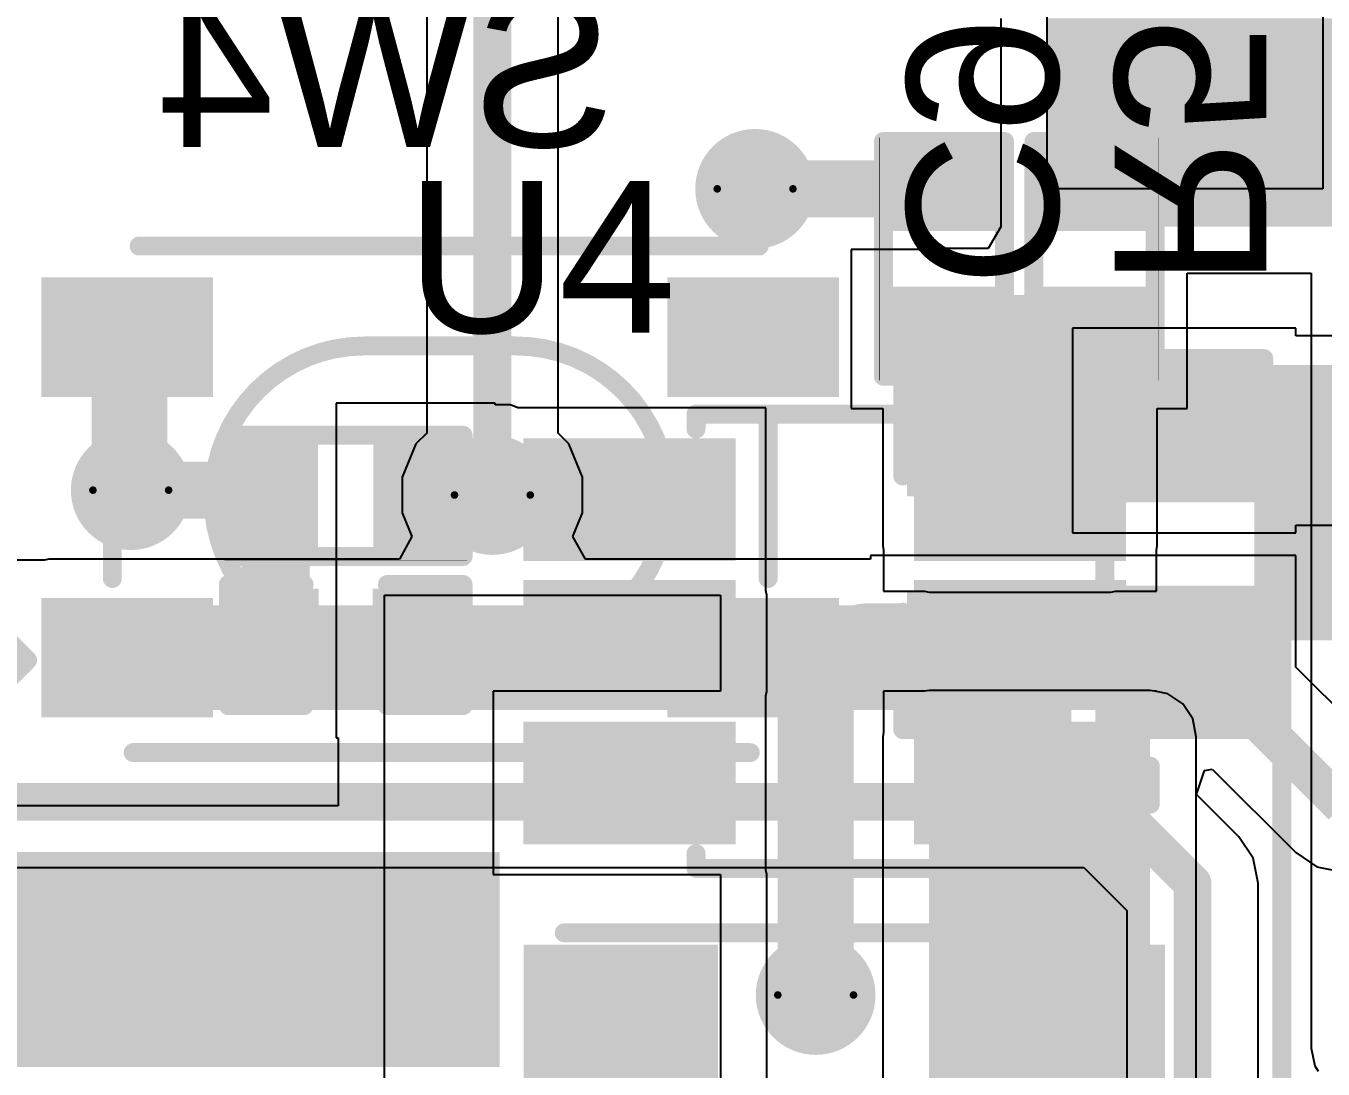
# Model space of a CAD drawing. Header units: inches. Extents: x -46 to 312, y 0 to 111.
# Drawn here: x -23.94 to -15.24, y 9.54 to 16.53 of the extents above; entities that cross this region are included whole.
import ezdxf

# ---------------------------------------------------------------- set-up
doc = ezdxf.new("R2010")
doc.units = ezdxf.units.IN
for name, color, linetype in [('Bottom Layer', 5, 'Continuous'), ('Bottom Overlay', 54, 'Continuous'), ('Bottom Paste', 16, 'Continuous'), ('Bottom Solder', 6, 'Continuous'), ('Drill Drawing', 1, 'Continuous'), ('Top Layer', 1, 'Continuous'), ('Top Overlay', 2, 'Continuous'), ('Top Paste', 8, 'Continuous'), ('Top Solder', 216, 'Continuous'), ('Via Holes', 16, 'Continuous')]:
    doc.layers.add(name, color=color, linetype=linetype)
doc.styles.add('Arial', font='', dxfattribs={"height": 0.2})
doc.styles.get('Arial').set_extended_font_data('Arial')

# ---------------------------------------------------------------- blocks, each defined once
blk = doc.blocks.new('TSA016A2518A_B_2')
at = {"layer": 'Bottom Layer'}
for points in [[(-2.6250773, 1.4250289), (-1.5750667, 1.4250289), (-1.5750667, 0.7250303), (-2.6250773, 0.7250303)], [(1.5750667, 1.4250035), (2.6250773, 1.4250035), (2.6250773, 0.7250049), (1.5750667, 0.7250049)], [(-2.6250773, -0.7250303), (-1.5750667, -0.7250303), (-1.5750667, -1.4250289), (-2.6250773, -1.4250289)], [(1.5750667, -0.7250049), (2.6250773, -0.7250049), (2.6250773, -1.4250035), (1.5750667, -1.4250035)]]:
    blk.add_hatch(color=5, dxfattribs=at).paths.add_polyline_path(points)
at = {"layer": 'Bottom Paste'}
for points in [[(-2.6250773, 1.4250289), (-1.5750667, 1.4250289), (-1.5750667, 0.7250303), (-2.6250773, 0.7250303)], [(1.5750667, 1.4250035), (2.6250773, 1.4250035), (2.6250773, 0.7250049), (1.5750667, 0.7250049)], [(-2.6250773, -0.7250303), (-1.5750667, -0.7250303), (-1.5750667, -1.4250289), (-2.6250773, -1.4250289)], [(1.5750667, -0.7250049), (2.6250773, -0.7250049), (2.6250773, -1.4250035), (1.5750667, -1.4250035)]]:
    blk.add_hatch(color=16, dxfattribs=at).paths.add_polyline_path(points)
at = {"layer": 'Bottom Solder'}
for points in [[(-2.6758773, 1.4758289), (-1.5242667, 1.4758289), (-1.5242667, 0.6742303), (-2.6758773, 0.6742303)], [(1.5242667, 1.4758035), (2.6758773, 1.4758035), (2.6758773, 0.6742049), (1.5242667, 0.6742049)], [(-2.6758773, -0.6742303), (-1.5242667, -0.6742303), (-1.5242667, -1.4758289), (-2.6758773, -1.4758289)], [(1.5242667, -0.6742049), (2.6758773, -0.6742049), (2.6758773, -1.4758035), (1.5242667, -1.4758035)]]:
    blk.add_hatch(color=6, dxfattribs=at).paths.add_polyline_path(points)
at = {"layer": 'Bottom Overlay'}
for points in [[(-2.0199858, 1.6862044, 0.127, 0.127, 0), (-1.395222, 1.6862044, 0.127, 0.127, 0)], [(-1.395222, 1.6862044, 0.127, 0.127, 0), (1.3669772, 1.6862044, 0.127, 0.127, 0)], [(1.3669772, 1.6862044, 0.127, 0.127, 0), (2.1400008, 1.6862044, 0.127, 0.127, 0)], [(-0.508, -1.016127, 0.127, 0.127, -0.9999999999999999), (-0.508, 1.015873, 0.127, 0.127, 0)], [(-0.508, 1.015873, 0.127, 0.127, 0), (0.508, 1.015873, 0.127, 0.127, 0)], [(0.508, 1.015873, 0.127, 0.127, -0.9999999999999999), (0.508, -1.016127, 0.127, 0.127, 0)], [(-2.199894, -0.543941, 0.127, 0.127, 0), (-2.199894, 0.543687, 0.127, 0.127, 0)], [(2.199894, -0.543941, 0.127, 0.127, 0), (2.199894, 0.543687, 0.127, 0.127, 0)], [(-2.8956, -0.9652, 0.127, 0.127, 0), (-2.7686, -1.0922, 0.127, 0.127, 0)], [(-2.8956, -1.2192, 0.127, 0.127, 0), (-2.8956, -0.9652, 0.127, 0.127, 0)], [(-0.508, -1.016127, 0.127, 0.127, 0), (0.508, -1.016127, 0.127, 0.127, 0)], [(-2.8956, -1.2192, 0.127, 0.127, 0), (-2.7686, -1.0922, 0.127, 0.127, 0)], [(-2.0599908, -1.71196, 0.127, 0.127, 0), (-1.3664184, -1.71196, 0.127, 0.127, 0)], [(-1.3664184, -1.71196, 0.127, 0.127, 0), (1.3664184, -1.71196, 0.127, 0.127, 0)], [(1.3664184, -1.71196, 0.127, 0.127, 0), (2.080006, -1.71196, 0.127, 0.127, 0)]]:
    blk.add_lwpolyline(points, format="xyseb", dxfattribs=at)
for points in [[(-2.0517358, 1.6862044, 0.0635, 0.0635, 1), (-1.9882358, 1.6862044, 0.0635, 0.0635, 1)], [(-1.426972, 1.6862044, 0.0635, 0.0635, 1), (-1.363472, 1.6862044, 0.0635, 0.0635, 1)], [(-1.426972, 1.6862044, 0.0635, 0.0635, 1), (-1.363472, 1.6862044, 0.0635, 0.0635, 1)], [(1.3352272, 1.6862044, 0.0635, 0.0635, 1), (1.3987272, 1.6862044, 0.0635, 0.0635, 1)], [(1.3352272, 1.6862044, 0.0635, 0.0635, 1), (1.3987272, 1.6862044, 0.0635, 0.0635, 1)], [(2.1082508, 1.6862044, 0.0635, 0.0635, 1), (2.1717508, 1.6862044, 0.0635, 0.0635, 1)], [(-0.5397500000000001, 1.015873, 0.0635, 0.0635, 1), (-0.47625, 1.015873, 0.0635, 0.0635, 1)], [(-0.5397500000000001, 1.015873, 0.0635, 0.0635, 1), (-0.47625, 1.015873, 0.0635, 0.0635, 1)], [(0.47625, 1.015873, 0.0635, 0.0635, 1), (0.5397500000000001, 1.015873, 0.0635, 0.0635, 1)], [(0.47625, 1.015873, 0.0635, 0.0635, 1), (0.5397500000000001, 1.015873, 0.0635, 0.0635, 1)], [(-2.231644, 0.543687, 0.0635, 0.0635, 1), (-2.168144, 0.543687, 0.0635, 0.0635, 1)], [(2.168144, 0.543687, 0.0635, 0.0635, 1), (2.231644, 0.543687, 0.0635, 0.0635, 1)], [(-2.231644, -0.543941, 0.0635, 0.0635, 1), (-2.168144, -0.543941, 0.0635, 0.0635, 1)], [(2.168144, -0.543941, 0.0635, 0.0635, 1), (2.231644, -0.543941, 0.0635, 0.0635, 1)], [(-2.92735, -0.9652, 0.0635, 0.0635, 1), (-2.86385, -0.9652, 0.0635, 0.0635, 1)], [(-2.92735, -0.9652, 0.0635, 0.0635, 1), (-2.86385, -0.9652, 0.0635, 0.0635, 1)], [(-0.5397500000000001, -1.016127, 0.0635, 0.0635, 1), (-0.47625, -1.016127, 0.0635, 0.0635, 1)], [(-0.5397500000000001, -1.016127, 0.0635, 0.0635, 1), (-0.47625, -1.016127, 0.0635, 0.0635, 1)], [(0.47625, -1.016127, 0.0635, 0.0635, 1), (0.5397500000000001, -1.016127, 0.0635, 0.0635, 1)], [(0.47625, -1.016127, 0.0635, 0.0635, 1), (0.5397500000000001, -1.016127, 0.0635, 0.0635, 1)], [(-2.80035, -1.0922, 0.0635, 0.0635, 1), (-2.73685, -1.0922, 0.0635, 0.0635, 1)], [(-2.80035, -1.0922, 0.0635, 0.0635, 1), (-2.73685, -1.0922, 0.0635, 0.0635, 1)], [(-2.92735, -1.2192, 0.0635, 0.0635, 1), (-2.86385, -1.2192, 0.0635, 0.0635, 1)], [(-2.92735, -1.2192, 0.0635, 0.0635, 1), (-2.86385, -1.2192, 0.0635, 0.0635, 1)], [(-2.0917408, -1.71196, 0.0635, 0.0635, 1), (-2.0282408, -1.71196, 0.0635, 0.0635, 1)], [(-1.3981684, -1.71196, 0.0635, 0.0635, 1), (-1.3346684, -1.71196, 0.0635, 0.0635, 1)], [(-1.3981684, -1.71196, 0.0635, 0.0635, 1), (-1.3346684, -1.71196, 0.0635, 0.0635, 1)], [(1.3346684, -1.71196, 0.0635, 0.0635, 1), (1.3981684, -1.71196, 0.0635, 0.0635, 1)], [(1.3346684, -1.71196, 0.0635, 0.0635, 1), (1.3981684, -1.71196, 0.0635, 0.0635, 1)], [(2.048256, -1.71196, 0.0635, 0.0635, 1), (2.111756, -1.71196, 0.0635, 0.0635, 1)]]:
    blk.add_lwpolyline(points, format="xyseb", close=True, dxfattribs=at)
blk = doc.blocks.new('SOT_23_6_11')
at = {"layer": 'Top Layer'}
for points in [[(-1.91999743, 1.26000002), (-0.69999733, 1.26000002), (-0.69999733, 0.64000126), (-1.91999743, 0.64000126)], [(0.70000241, 1.26000002), (1.92000251, 1.26000002), (1.92000251, 0.64000126), (0.70000241, 0.64000126)], [(-1.91999743, 0.30999938), (-0.69999733, 0.30999938), (-0.69999733, -0.30999938), (-1.91999743, -0.30999938)], [(0.70000241, 0.30999938), (1.92000251, 0.30999938), (1.92000251, -0.30999938), (0.70000241, -0.30999938)], [(-1.91999743, -0.64000126), (-0.69999733, -0.64000126), (-0.69999733, -1.26000002), (-1.91999743, -1.26000002)], [(0.70000241, -0.64000126), (1.92000251, -0.64000126), (1.92000251, -1.26000002), (0.70000241, -1.26000002)]]:
    blk.add_hatch(color=1, dxfattribs=at).paths.add_polyline_path(points)
at = {"layer": 'Top Paste'}
for points in [[(-1.91999743, 1.26000002), (-0.69999733, 1.26000002), (-0.69999733, 0.64000126), (-1.91999743, 0.64000126)], [(0.70000241, 1.26000002), (1.92000251, 1.26000002), (1.92000251, 0.64000126), (0.70000241, 0.64000126)], [(-1.91999743, 0.30999938), (-0.69999733, 0.30999938), (-0.69999733, -0.30999938), (-1.91999743, -0.30999938)], [(0.70000241, 0.30999938), (1.92000251, 0.30999938), (1.92000251, -0.30999938), (0.70000241, -0.30999938)], [(-1.91999743, -0.64000126), (-0.69999733, -0.64000126), (-0.69999733, -1.26000002), (-1.91999743, -1.26000002)], [(0.70000241, -0.64000126), (1.92000251, -0.64000126), (1.92000251, -1.26000002), (0.70000241, -1.26000002)]]:
    blk.add_hatch(color=8, dxfattribs=at).paths.add_polyline_path(points)
at = {"layer": 'Top Solder'}
for points in [[(-2.02159743, 1.36160002), (-0.59839733, 1.36160002), (-0.59839733, 0.53840126), (-2.02159743, 0.53840126)], [(0.5984024099999999, 1.36160002), (2.02160251, 1.36160002), (2.02160251, 0.53840126), (0.5984024099999999, 0.53840126)], [(-2.02159743, 0.41159938), (-0.59839733, 0.41159938), (-0.59839733, -0.41159938), (-2.02159743, -0.41159938)], [(0.5984024099999999, 0.41159938), (2.02160251, 0.41159938), (2.02160251, -0.41159938), (0.5984024099999999, -0.41159938)], [(-2.02159743, -0.53840126), (-0.59839733, -0.53840126), (-0.59839733, -1.36160002), (-2.02159743, -1.36160002)], [(0.5984024099999999, -0.53840126), (2.02160251, -0.53840126), (2.02160251, -1.36160002), (0.5984024099999999, -1.36160002)]]:
    blk.add_hatch(color=216, dxfattribs=at).paths.add_polyline_path(points)
at = {"layer": 'Top Overlay'}
for points in [[(0.8636, 1.524, 0.127, 0.127, 0), (-0.889, 1.524, 0.127, 0.127, 0)], [(-0.889, 1.524, 0.127, 0.127, 0), (-0.889, 1.4240002, 0.127, 0.127, 0)], [(0.8636, 1.524, 0.127, 0.127, 0), (0.8636, 1.4240002, 0.127, 0.127, 0)], [(-2.0574, 0.9652, 0.127, 0.127, 0), (-2.1844, 1.0922, 0.127, 0.127, 0)], [(-2.1844, 1.0922, 0.127, 0.127, 0), (-2.1844, 0.8382, 0.127, 0.127, 0)], [(-2.0574, 0.9652, 0.127, 0.127, 0), (-2.1844, 0.8382, 0.127, 0.127, 0)], [(-0.889, -1.4240002, 0.127, 0.127, 0), (-0.889, -1.524, 0.127, 0.127, 0)], [(0.8636, -1.4240002, 0.127, 0.127, 0), (0.8636, -1.524, 0.127, 0.127, 0)], [(0.8636, -1.524, 0.127, 0.127, 0), (-0.889, -1.524, 0.127, 0.127, 0)]]:
    blk.add_lwpolyline(points, format="xyseb", dxfattribs=at)
for points in [[(-0.9207499999999998, 1.524, 0.0635, 0.0635, 1), (-0.85725, 1.524, 0.0635, 0.0635, 1)], [(-0.9207499999999998, 1.524, 0.0635, 0.0635, 1), (-0.85725, 1.524, 0.0635, 0.0635, 1)], [(0.83185, 1.524, 0.0635, 0.0635, 1), (0.8953499999999999, 1.524, 0.0635, 0.0635, 1)], [(0.83185, 1.524, 0.0635, 0.0635, 1), (0.8953499999999999, 1.524, 0.0635, 0.0635, 1)], [(-0.9207499999999998, 1.4240002, 0.0635, 0.0635, 1), (-0.85725, 1.4240002, 0.0635, 0.0635, 1)], [(0.83185, 1.4240002, 0.0635, 0.0635, 1), (0.8953499999999999, 1.4240002, 0.0635, 0.0635, 1)], [(-2.21615, 1.0922, 0.0635, 0.0635, 1), (-2.15265, 1.0922, 0.0635, 0.0635, 1)], [(-2.21615, 1.0922, 0.0635, 0.0635, 1), (-2.15265, 1.0922, 0.0635, 0.0635, 1)], [(-2.08915, 0.9652, 0.0635, 0.0635, 1), (-2.02565, 0.9652, 0.0635, 0.0635, 1)], [(-2.08915, 0.9652, 0.0635, 0.0635, 1), (-2.02565, 0.9652, 0.0635, 0.0635, 1)], [(-2.21615, 0.8382, 0.0635, 0.0635, 1), (-2.15265, 0.8382, 0.0635, 0.0635, 1)], [(-2.21615, 0.8382, 0.0635, 0.0635, 1), (-2.15265, 0.8382, 0.0635, 0.0635, 1)], [(-0.9207499999999998, -1.4240002, 0.0635, 0.0635, 1), (-0.85725, -1.4240002, 0.0635, 0.0635, 1)], [(0.83185, -1.4240002, 0.0635, 0.0635, 1), (0.8953499999999999, -1.4240002, 0.0635, 0.0635, 1)], [(-0.9207499999999998, -1.524, 0.0635, 0.0635, 1), (-0.85725, -1.524, 0.0635, 0.0635, 1)], [(-0.9207499999999998, -1.524, 0.0635, 0.0635, 1), (-0.85725, -1.524, 0.0635, 0.0635, 1)], [(0.83185, -1.524, 0.0635, 0.0635, 1), (0.8953499999999999, -1.524, 0.0635, 0.0635, 1)], [(0.83185, -1.524, 0.0635, 0.0635, 1), (0.8953499999999999, -1.524, 0.0635, 0.0635, 1)]]:
    blk.add_lwpolyline(points, format="xyseb", close=True, dxfattribs=at)
blk = doc.blocks.new('R___0402_21')
at = {"layer": 'Top Layer'}
for points in [[(-0.6985, -0.3175), (-0.6985, 0.3174999999999999), (-0.2413000000000001, 0.3175), (-0.2412999999999999, -0.3174999999999999)], [(0.2413000000000001, -0.3175), (0.2412999999999999, 0.3174999999999999), (0.6985, 0.3175), (0.6985, -0.3174999999999999)]]:
    blk.add_hatch(color=1, dxfattribs=at).paths.add_polyline_path(points)
at = {"layer": 'Top Paste'}
for points in [[(-0.6985, -0.3175), (-0.6985, 0.3174999999999999), (-0.2413000000000001, 0.3175), (-0.2412999999999999, -0.3174999999999999)], [(0.2413000000000001, -0.3175), (0.2412999999999999, 0.3174999999999999), (0.6985, 0.3175), (0.6985, -0.3174999999999999)]]:
    blk.add_hatch(color=8, dxfattribs=at).paths.add_polyline_path(points)
at = {"layer": 'Top Solder'}
for points in [[(-0.75350116, -0.3725011600000001), (-0.75350116, 0.3725011599999999), (-0.18629884, 0.3725011600000001), (-0.1862988399999999, -0.3725011599999999)], [(0.18629884, -0.3725011600000001), (0.1862988399999999, 0.3725011599999999), (0.75350116, 0.3725011600000001), (0.75350116, -0.3725011599999999)]]:
    blk.add_hatch(color=216, dxfattribs=at).paths.add_polyline_path(points)
at = {"layer": 'Top Overlay'}
for points in [[(-0.7874, -0.4064, 0.127, 0.127, 0), (-0.7874, 0.4064, 0.127, 0.127, 0)], [(0.7874, 0.4064, 0.127, 0.127, 0), (-0.7874, 0.4064, 0.127, 0.127, 0)], [(0.7874, -0.4064, 0.127, 0.127, 0), (0.7874, 0.4064, 0.127, 0.127, 0)], [(0.7874, -0.4064, 0.127, 0.127, 0), (-0.7874, -0.4064, 0.127, 0.127, 0)], [(0.8128, -0.4318, 0.0032258, 0.0032258, 0), (-0.8128, -0.4318, 0.0032258, 0.0032258, 0)]]:
    blk.add_lwpolyline(points, format="xyseb", dxfattribs=at)
for points in [[(-0.8191499999999999, 0.4064, 0.0635, 0.0635, 1), (-0.7556499999999999, 0.4064, 0.0635, 0.0635, 1)], [(-0.8191499999999999, 0.4064, 0.0635, 0.0635, 1), (-0.7556499999999999, 0.4064, 0.0635, 0.0635, 1)], [(0.7556499999999999, 0.4064, 0.0635, 0.0635, 1), (0.8191499999999999, 0.4064, 0.0635, 0.0635, 1)], [(0.7556499999999999, 0.4064, 0.0635, 0.0635, 1), (0.8191499999999999, 0.4064, 0.0635, 0.0635, 1)], [(-0.8191499999999999, -0.4064, 0.0635, 0.0635, 1), (-0.7556499999999999, -0.4064, 0.0635, 0.0635, 1)], [(-0.8191499999999999, -0.4064, 0.0635, 0.0635, 1), (-0.7556499999999999, -0.4064, 0.0635, 0.0635, 1)], [(0.7556499999999999, -0.4064, 0.0635, 0.0635, 1), (0.8191499999999999, -0.4064, 0.0635, 0.0635, 1)], [(0.7556499999999999, -0.4064, 0.0635, 0.0635, 1), (0.8191499999999999, -0.4064, 0.0635, 0.0635, 1)], [(-0.81360518, -0.4318, 0.0016129, 0.0016129, 1), (-0.8119948199999999, -0.4318, 0.0016129, 0.0016129, 1)], [(0.8119948199999999, -0.4318, 0.0016129, 0.0016129, 1), (0.81360518, -0.4318, 0.0016129, 0.0016129, 1)]]:
    blk.add_lwpolyline(points, format="xyseb", close=True, dxfattribs=at)
blk = doc.blocks.new('R___0402_24')
at = {"layer": 'Top Layer'}
for points in [[(-0.6985, -0.3175), (-0.6985, 0.3175), (-0.2412999999999999, 0.3175), (-0.2413, -0.3175)], [(0.2412999999999999, -0.3175), (0.2413, 0.3175), (0.6985, 0.3175), (0.6985, -0.3175)]]:
    blk.add_hatch(color=1, dxfattribs=at).paths.add_polyline_path(points)
at = {"layer": 'Top Paste'}
for points in [[(-0.6985, -0.3175), (-0.6985, 0.3175), (-0.2412999999999999, 0.3175), (-0.2413, -0.3175)], [(0.2412999999999999, -0.3175), (0.2413, 0.3175), (0.6985, 0.3175), (0.6985, -0.3175)]]:
    blk.add_hatch(color=8, dxfattribs=at).paths.add_polyline_path(points)
at = {"layer": 'Top Solder'}
for points in [[(-0.75350116, -0.37250116), (-0.75350116, 0.37250116), (-0.1862988399999999, 0.37250116), (-0.18629884, -0.37250116)], [(0.1862988399999999, -0.37250116), (0.18629884, 0.37250116), (0.75350116, 0.37250116), (0.75350116, -0.37250116)]]:
    blk.add_hatch(color=216, dxfattribs=at).paths.add_polyline_path(points)
at = {"layer": 'Top Overlay'}
for points in [[(-0.7874, -0.4064, 0.127, 0.127, 0), (-0.7874, 0.4064, 0.127, 0.127, 0)], [(-0.7874, 0.4064, 0.127, 0.127, 0), (0.7874, 0.4064, 0.127, 0.127, 0)], [(0.7874, -0.4064, 0.127, 0.127, 0), (0.7874, 0.4064, 0.127, 0.127, 0)], [(-0.7874, -0.4064, 0.127, 0.127, 0), (0.7874, -0.4064, 0.127, 0.127, 0)], [(-0.8128, -0.4318, 0.0032258, 0.0032258, 0), (0.8128, -0.4318, 0.0032258, 0.0032258, 0)]]:
    blk.add_lwpolyline(points, format="xyseb", dxfattribs=at)
for points in [[(-0.8191499999999999, 0.4064, 0.0635, 0.0635, 1), (-0.7556499999999999, 0.4064, 0.0635, 0.0635, 1)], [(-0.8191499999999999, 0.4064, 0.0635, 0.0635, 1), (-0.7556499999999999, 0.4064, 0.0635, 0.0635, 1)], [(0.7556499999999999, 0.4064, 0.0635, 0.0635, 1), (0.8191499999999999, 0.4064, 0.0635, 0.0635, 1)], [(0.7556499999999999, 0.4064, 0.0635, 0.0635, 1), (0.8191499999999999, 0.4064, 0.0635, 0.0635, 1)], [(-0.8191499999999999, -0.4064, 0.0635, 0.0635, 1), (-0.7556499999999999, -0.4064, 0.0635, 0.0635, 1)], [(-0.8191499999999999, -0.4064, 0.0635, 0.0635, 1), (-0.7556499999999999, -0.4064, 0.0635, 0.0635, 1)], [(0.7556499999999999, -0.4064, 0.0635, 0.0635, 1), (0.8191499999999999, -0.4064, 0.0635, 0.0635, 1)], [(0.7556499999999999, -0.4064, 0.0635, 0.0635, 1), (0.8191499999999999, -0.4064, 0.0635, 0.0635, 1)], [(-0.81360518, -0.4318, 0.0016129, 0.0016129, 1), (-0.8119948199999999, -0.4318, 0.0016129, 0.0016129, 1)], [(0.8119948199999999, -0.4318, 0.0016129, 0.0016129, 1), (0.81360518, -0.4318, 0.0016129, 0.0016129, 1)]]:
    blk.add_lwpolyline(points, format="xyseb", close=True, dxfattribs=at)
blk = doc.blocks.new('R___0402_29')
at = {"layer": 'Top Layer'}
for points in [[(-0.6985, -0.3175), (-0.6985, 0.3175), (-0.2412999999999999, 0.3175), (-0.2413, -0.3175)], [(0.2412999999999999, -0.3175), (0.2413, 0.3175), (0.6985, 0.3175), (0.6985, -0.3175)]]:
    blk.add_hatch(color=1, dxfattribs=at).paths.add_polyline_path(points)
at = {"layer": 'Top Paste'}
for points in [[(-0.6985, -0.3175), (-0.6985, 0.3175), (-0.2412999999999999, 0.3175), (-0.2413, -0.3175)], [(0.2412999999999999, -0.3175), (0.2413, 0.3175), (0.6985, 0.3175), (0.6985, -0.3175)]]:
    blk.add_hatch(color=8, dxfattribs=at).paths.add_polyline_path(points)
at = {"layer": 'Top Solder'}
for points in [[(-0.75350116, -0.37250116), (-0.75350116, 0.37250116), (-0.1862988399999999, 0.37250116), (-0.18629884, -0.37250116)], [(0.1862988399999999, -0.37250116), (0.18629884, 0.37250116), (0.75350116, 0.37250116), (0.75350116, -0.37250116)]]:
    blk.add_hatch(color=216, dxfattribs=at).paths.add_polyline_path(points)
at = {"layer": 'Top Overlay'}
for points in [[(-0.7874, 0.4064, 0.127, 0.127, 0), (-0.7874, -0.4064, 0.127, 0.127, 0)], [(-0.7874, 0.4064, 0.127, 0.127, 0), (0.7874, 0.4064, 0.127, 0.127, 0)], [(0.7874, 0.4064, 0.127, 0.127, 0), (0.7874, -0.4064, 0.127, 0.127, 0)], [(-0.7874, -0.4064, 0.127, 0.127, 0), (0.7874, -0.4064, 0.127, 0.127, 0)], [(-0.8128, -0.4318, 0.0032258, 0.0032258, 0), (0.8128, -0.4318, 0.0032258, 0.0032258, 0)]]:
    blk.add_lwpolyline(points, format="xyseb", dxfattribs=at)
for points in [[(-0.8191499999999999, 0.4064, 0.0635, 0.0635, 1), (-0.7556499999999999, 0.4064, 0.0635, 0.0635, 1)], [(-0.8191499999999999, 0.4064, 0.0635, 0.0635, 1), (-0.7556499999999999, 0.4064, 0.0635, 0.0635, 1)], [(0.7556499999999999, 0.4064, 0.0635, 0.0635, 1), (0.8191499999999999, 0.4064, 0.0635, 0.0635, 1)], [(0.7556499999999999, 0.4064, 0.0635, 0.0635, 1), (0.8191499999999999, 0.4064, 0.0635, 0.0635, 1)], [(-0.8191499999999999, -0.4064, 0.0635, 0.0635, 1), (-0.7556499999999999, -0.4064, 0.0635, 0.0635, 1)], [(-0.8191499999999999, -0.4064, 0.0635, 0.0635, 1), (-0.7556499999999999, -0.4064, 0.0635, 0.0635, 1)], [(0.7556499999999999, -0.4064, 0.0635, 0.0635, 1), (0.8191499999999999, -0.4064, 0.0635, 0.0635, 1)], [(0.7556499999999999, -0.4064, 0.0635, 0.0635, 1), (0.8191499999999999, -0.4064, 0.0635, 0.0635, 1)], [(-0.81360518, -0.4318, 0.0016129, 0.0016129, 1), (-0.8119948199999999, -0.4318, 0.0016129, 0.0016129, 1)], [(0.8119948199999999, -0.4318, 0.0016129, 0.0016129, 1), (0.81360518, -0.4318, 0.0016129, 0.0016129, 1)]]:
    blk.add_lwpolyline(points, format="xyseb", close=True, dxfattribs=at)
blk = doc.blocks.new('SPH4012H4R7MT_44')
at = {"layer": 'Top Layer'}
for points in [[(-2.04999717, 1.85000011), (-0.94999683, 1.85000011), (-0.94999683, -1.85000011), (-2.04999717, -1.85000011)], [(0.95000191, 1.85000011), (2.05000225, 1.85000011), (2.05000225, -1.85000011), (0.95000191, -1.85000011)]]:
    blk.add_hatch(color=1, dxfattribs=at).paths.add_polyline_path(points)
at = {"layer": 'Top Paste'}
for points in [[(-2.04999717, 1.85000011), (-0.94999683, 1.85000011), (-0.94999683, -1.85000011), (-2.04999717, -1.85000011)], [(0.95000191, 1.85000011), (2.05000225, 1.85000011), (2.05000225, -1.85000011), (0.95000191, -1.85000011)]]:
    blk.add_hatch(color=8, dxfattribs=at).paths.add_polyline_path(points)
at = {"layer": 'Top Solder'}
for points in [[(-2.15159717, 1.95160011), (-0.8483968299999999, 1.95160011), (-0.8483968299999999, -1.95160011), (-2.15159717, -1.95160011)], [(0.8484019099999999, 1.95160011), (2.15160225, 1.95160011), (2.15160225, -1.95160011), (0.8484019099999999, -1.95160011)]]:
    blk.add_hatch(color=216, dxfattribs=at).paths.add_polyline_path(points)
at = {"layer": 'Top Overlay'}
for points in [[(-1.87959746, 2.032, 0.127, 0.127, 0), (1.87960254, 2.032, 0.127, 0.127, 0)], [(-1.87959746, -2.032, 0.127, 0.127, 0), (1.87960254, -2.032, 0.127, 0.127, 0)]]:
    blk.add_lwpolyline(points, format="xyseb", dxfattribs=at)
for points in [[(-1.91134746, 2.032, 0.0635, 0.0635, 1), (-1.84784746, 2.032, 0.0635, 0.0635, 1)], [(1.84785254, 2.032, 0.0635, 0.0635, 1), (1.91135254, 2.032, 0.0635, 0.0635, 1)], [(-1.91134746, -2.032, 0.0635, 0.0635, 1), (-1.84784746, -2.032, 0.0635, 0.0635, 1)], [(1.84785254, -2.032, 0.0635, 0.0635, 1), (1.91135254, -2.032, 0.0635, 0.0635, 1)]]:
    blk.add_lwpolyline(points, format="xyseb", close=True, dxfattribs=at)
blk = doc.blocks.new('SMA_50')
at = {"layer": 'Top Overlay'}
for points in [[(-4.444949199999999, -1.42160752), (-3.27795128, -1.42160752), (-3.27795128, 1.42192248), (-4.444949199999999, 1.42192248)], [(-3.299927359999999, -1.421892), (-2.59592572, -1.421892), (-2.59592572, -0.92400628), (-3.299927359999999, -0.92400628)]]:
    blk.add_hatch(color=2, dxfattribs=at).paths.add_polyline_path(points)
blk.add_lwpolyline([(2.06121, -1.35770874, 0.127, 0.127, 0), (-2.65811, -1.35770874, 0.127, 0.127, 0)], format="xyseb", dxfattribs=at)
blk.add_lwpolyline([(-2.68986, -1.35770874, 0.0635, 0.0635, 1), (-2.62636, -1.35770874, 0.0635, 0.0635, 1)], format="xyseb", close=True, dxfattribs=at)
blk = doc.blocks.new('C___0402_69')
at = {"layer": 'Top Layer'}
for points in [[(-0.6985, -0.3175), (-0.6985, 0.3175), (-0.2412999999999999, 0.3175), (-0.2413, -0.3175)], [(0.2412999999999999, -0.3175), (0.2413, 0.3175), (0.6985, 0.3175), (0.6985, -0.3175)]]:
    blk.add_hatch(color=1, dxfattribs=at).paths.add_polyline_path(points)
at = {"layer": 'Top Paste'}
for points in [[(-0.6985, -0.3175), (-0.6985, 0.3175), (-0.2412999999999999, 0.3175), (-0.2413, -0.3175)], [(0.2412999999999999, -0.3175), (0.2413, 0.3175), (0.6985, 0.3175), (0.6985, -0.3175)]]:
    blk.add_hatch(color=8, dxfattribs=at).paths.add_polyline_path(points)
at = {"layer": 'Top Solder'}
for points in [[(-0.7584998799999999, -0.37749988), (-0.7584998799999999, 0.37749988), (-0.18130012, 0.37749988), (-0.18130012, -0.37749988)], [(0.18130012, -0.37749988), (0.18130012, 0.37749988), (0.7584998799999999, 0.37749988), (0.7584998799999999, -0.37749988)]]:
    blk.add_hatch(color=216, dxfattribs=at).paths.add_polyline_path(points)
at = {"layer": 'Top Overlay'}
for points in [[(-0.7874, 0.4064, 0.127, 0.127, 0), (-0.2794, 0.4064, 0.127, 0.127, 0)], [(-0.7874, -0.4064, 0.127, 0.127, 0), (-0.7874, 0.4064, 0.127, 0.127, 0)], [(0.2794, 0.4064, 0.127, 0.127, 0), (0.7874, 0.4064, 0.127, 0.127, 0)], [(0.7874, -0.4064, 0.127, 0.127, 0), (0.7874, 0.4064, 0.127, 0.127, 0)], [(-0.7874, -0.4064, 0.127, 0.127, 0), (-0.2794, -0.4064, 0.127, 0.127, 0)], [(0.2794, -0.4064, 0.127, 0.127, 0), (0.7874, -0.4064, 0.127, 0.127, 0)]]:
    blk.add_lwpolyline(points, format="xyseb", dxfattribs=at)
for points in [[(-0.8191499999999999, 0.4064, 0.0635, 0.0635, 1), (-0.7556499999999999, 0.4064, 0.0635, 0.0635, 1)], [(-0.8191499999999999, 0.4064, 0.0635, 0.0635, 1), (-0.7556499999999999, 0.4064, 0.0635, 0.0635, 1)], [(-0.31115, 0.4064, 0.0635, 0.0635, 1), (-0.24765, 0.4064, 0.0635, 0.0635, 1)], [(0.24765, 0.4064, 0.0635, 0.0635, 1), (0.31115, 0.4064, 0.0635, 0.0635, 1)], [(0.7556499999999999, 0.4064, 0.0635, 0.0635, 1), (0.8191499999999999, 0.4064, 0.0635, 0.0635, 1)], [(0.7556499999999999, 0.4064, 0.0635, 0.0635, 1), (0.8191499999999999, 0.4064, 0.0635, 0.0635, 1)], [(-0.8191499999999999, -0.4064, 0.0635, 0.0635, 1), (-0.7556499999999999, -0.4064, 0.0635, 0.0635, 1)], [(-0.8191499999999999, -0.4064, 0.0635, 0.0635, 1), (-0.7556499999999999, -0.4064, 0.0635, 0.0635, 1)], [(-0.31115, -0.4064, 0.0635, 0.0635, 1), (-0.24765, -0.4064, 0.0635, 0.0635, 1)], [(0.24765, -0.4064, 0.0635, 0.0635, 1), (0.31115, -0.4064, 0.0635, 0.0635, 1)], [(0.7556499999999999, -0.4064, 0.0635, 0.0635, 1), (0.8191499999999999, -0.4064, 0.0635, 0.0635, 1)], [(0.7556499999999999, -0.4064, 0.0635, 0.0635, 1), (0.8191499999999999, -0.4064, 0.0635, 0.0635, 1)]]:
    blk.add_lwpolyline(points, format="xyseb", close=True, dxfattribs=at)
blk = doc.blocks.new('RES_0603_B_78')
at = {"layer": 'Bottom Layer'}
for points in [[(-1.143, -0.4445), (-1.143, 0.4445), (-0.3810000000000001, 0.4445), (-0.3809999999999999, -0.4445)], [(0.3810000000000001, -0.4445), (0.3809999999999999, 0.4445), (1.143, 0.4445), (1.143, -0.4445)]]:
    blk.add_hatch(color=5, dxfattribs=at).paths.add_polyline_path(points)
at = {"layer": 'Bottom Paste'}
for points in [[(-1.143, -0.4445), (-1.143, 0.4445), (-0.3810000000000001, 0.4445), (-0.3809999999999999, -0.4445)], [(0.3810000000000001, -0.4445), (0.3809999999999999, 0.4445), (1.143, 0.4445), (1.143, -0.4445)]]:
    blk.add_hatch(color=16, dxfattribs=at).paths.add_polyline_path(points)
at = {"layer": 'Bottom Solder'}
for points in [[(-1.2446, -0.5461), (-1.2446, 0.5460999999999999), (-0.2794, 0.5461), (-0.2793999999999999, -0.5460999999999999)], [(0.2794, -0.5461), (0.2793999999999999, 0.5460999999999999), (1.2446, 0.5461), (1.2446, -0.5460999999999999)]]:
    blk.add_hatch(color=6, dxfattribs=at).paths.add_polyline_path(points)
at = {"layer": 'Bottom Overlay'}
for points in [[(-1.2446, -0.5334, 0.127, 0.127, 0), (-1.2446, 0.5334, 0.127, 0.127, 0)], [(1.2446, 0.5334, 0.127, 0.127, 0), (-1.2446, 0.5334, 0.127, 0.127, 0)], [(1.2446, -0.5334, 0.127, 0.127, 0), (1.2446, 0.5334, 0.127, 0.127, 0)], [(1.2446, -0.5334, 0.127, 0.127, 0), (-1.2446, -0.5334, 0.127, 0.127, 0)]]:
    blk.add_lwpolyline(points, format="xyseb", dxfattribs=at)
for points in [[(-1.27635, 0.5334, 0.0635, 0.0635, 1), (-1.21285, 0.5334, 0.0635, 0.0635, 1)], [(-1.27635, 0.5334, 0.0635, 0.0635, 1), (-1.21285, 0.5334, 0.0635, 0.0635, 1)], [(1.21285, 0.5334, 0.0635, 0.0635, 1), (1.27635, 0.5334, 0.0635, 0.0635, 1)], [(1.21285, 0.5334, 0.0635, 0.0635, 1), (1.27635, 0.5334, 0.0635, 0.0635, 1)], [(-1.27635, -0.5334, 0.0635, 0.0635, 1), (-1.21285, -0.5334, 0.0635, 0.0635, 1)], [(-1.27635, -0.5334, 0.0635, 0.0635, 1), (-1.21285, -0.5334, 0.0635, 0.0635, 1)], [(1.21285, -0.5334, 0.0635, 0.0635, 1), (1.27635, -0.5334, 0.0635, 0.0635, 1)], [(1.21285, -0.5334, 0.0635, 0.0635, 1), (1.27635, -0.5334, 0.0635, 0.0635, 1)]]:
    blk.add_lwpolyline(points, format="xyseb", close=True, dxfattribs=at)
blk = doc.blocks.new('C__0603_B_85')
at = {"layer": 'Bottom Layer'}
for points in [[(-1.143, -0.4445), (-1.143, 0.4445), (-0.3809999999999999, 0.4445), (-0.3809999999999999, -0.4445)], [(0.3809999999999999, -0.4445), (0.3809999999999999, 0.4445), (1.143, 0.4445), (1.143, -0.4445)]]:
    blk.add_hatch(color=5, dxfattribs=at).paths.add_polyline_path(points)
at = {"layer": 'Bottom Paste'}
for points in [[(-1.143, -0.4445), (-1.143, 0.4445), (-0.3809999999999999, 0.4445), (-0.3809999999999999, -0.4445)], [(0.3809999999999999, -0.4445), (0.3809999999999999, 0.4445), (1.143, 0.4445), (1.143, -0.4445)]]:
    blk.add_hatch(color=16, dxfattribs=at).paths.add_polyline_path(points)
at = {"layer": 'Bottom Solder'}
for points in [[(-1.20299988, -0.50449988), (-1.20299988, 0.50449988), (-0.3210001199999999, 0.50449988), (-0.3210001199999999, -0.50449988)], [(0.3210001199999999, -0.50449988), (0.3210001199999999, 0.50449988), (1.20299988, 0.50449988), (1.20299988, -0.50449988)]]:
    blk.add_hatch(color=6, dxfattribs=at).paths.add_polyline_path(points)
at = {"layer": 'Bottom Overlay'}
for points in [[(-1.2446, 0.5334, 0.127, 0.127, 0), (-0.4571999999999999, 0.5334, 0.127, 0.127, 0)], [(-1.2446, 0.5334, 0.127, 0.127, 0), (-1.2446, -0.5334, 0.127, 0.127, 0)], [(0.4571999999999999, 0.5334, 0.127, 0.127, 0), (1.2446, 0.5334, 0.127, 0.127, 0)], [(1.2446, 0.5334, 0.127, 0.127, 0), (1.2446, -0.5334, 0.127, 0.127, 0)], [(-1.2446, -0.5334, 0.127, 0.127, 0), (-0.4571999999999999, -0.5334, 0.127, 0.127, 0)], [(0.4571999999999999, -0.5334, 0.127, 0.127, 0), (1.2446, -0.5334, 0.127, 0.127, 0)]]:
    blk.add_lwpolyline(points, format="xyseb", dxfattribs=at)
for points in [[(-1.27635, 0.5334, 0.0635, 0.0635, 1), (-1.21285, 0.5334, 0.0635, 0.0635, 1)], [(-1.27635, 0.5334, 0.0635, 0.0635, 1), (-1.21285, 0.5334, 0.0635, 0.0635, 1)], [(-0.4889499999999999, 0.5334, 0.0635, 0.0635, 1), (-0.42545, 0.5334, 0.0635, 0.0635, 1)], [(0.42545, 0.5334, 0.0635, 0.0635, 1), (0.4889499999999999, 0.5334, 0.0635, 0.0635, 1)], [(1.21285, 0.5334, 0.0635, 0.0635, 1), (1.27635, 0.5334, 0.0635, 0.0635, 1)], [(1.21285, 0.5334, 0.0635, 0.0635, 1), (1.27635, 0.5334, 0.0635, 0.0635, 1)], [(-1.27635, -0.5334, 0.0635, 0.0635, 1), (-1.21285, -0.5334, 0.0635, 0.0635, 1)], [(-1.27635, -0.5334, 0.0635, 0.0635, 1), (-1.21285, -0.5334, 0.0635, 0.0635, 1)], [(-0.4889499999999999, -0.5334, 0.0635, 0.0635, 1), (-0.42545, -0.5334, 0.0635, 0.0635, 1)], [(0.42545, -0.5334, 0.0635, 0.0635, 1), (0.4889499999999999, -0.5334, 0.0635, 0.0635, 1)], [(1.21285, -0.5334, 0.0635, 0.0635, 1), (1.27635, -0.5334, 0.0635, 0.0635, 1)], [(1.21285, -0.5334, 0.0635, 0.0635, 1), (1.27635, -0.5334, 0.0635, 0.0635, 1)]]:
    blk.add_lwpolyline(points, format="xyseb", close=True, dxfattribs=at)

msp = doc.modelspace()

# ---------------------------------------------------------------- hatches: boundary and pattern name
at = {"layer": 'Bottom Layer'}
h = msp.add_hatch(color=5, dxfattribs=at)
edge = h.paths.add_edge_path()
edge.add_arc((-19.05, 15.44070572), 0.2999994, 0, 360)
h = msp.add_hatch(color=5, dxfattribs=at)
edge = h.paths.add_edge_path()
edge.add_arc((-23.23885116, 13.41957692), 0.2999994, 0, 360)
h = msp.add_hatch(color=5, dxfattribs=at)
edge = h.paths.add_edge_path()
edge.add_arc((-20.81233836, 13.38702428), 0.2999994, 0, 360)
msp.add_hatch(color=5, dxfattribs=at).paths.add_polyline_path([(-23.78759022, 11.94604926), (-16.17072458, 11.94604926), (-16.17072458, 12.64604786), (-23.78759022, 12.64604786)])
h = msp.add_hatch(color=5, dxfattribs=at)
edge = h.paths.add_edge_path()
edge.add_arc((-18.6436, 10.033), 0.2999994, 0, 360)
at = {"layer": 'Bottom Solder'}
h = msp.add_hatch(color=6, dxfattribs=at)
edge = h.paths.add_edge_path()
edge.add_arc((-19.05, 15.44070572), 0.4015993999999999, 0, 360)
h = msp.add_hatch(color=6, dxfattribs=at)
edge = h.paths.add_edge_path()
edge.add_arc((-23.23885116, 13.41957692), 0.4015993999999999, 0, 360)
h = msp.add_hatch(color=6, dxfattribs=at)
edge = h.paths.add_edge_path()
edge.add_arc((-20.81233836, 13.38702428), 0.4015993999999999, 0, 360)
h = msp.add_hatch(color=6, dxfattribs=at)
edge = h.paths.add_edge_path()
edge.add_arc((-18.6436, 10.033), 0.4015993999999999, 0, 360)
at = {"layer": 'Top Layer'}
for points in [[(-17.09029856, 15.18670572), (-13.41315072, 15.18670572), (-13.41315072, 16.58370572), (-17.09029856, 16.58370572)], [(-17.88261346, 13.04596578), (-16.66261082, 13.04596578), (-16.66261082, 14.72950318), (-17.88261346, 14.72950318)], [(-22.49520012, 12.06306452), (-22.03800012, 12.06306452), (-22.03800012, 13.69886516), (-22.49520012, 13.69886516)], [(-17.88261346, 6.56830538), (-16.40059966, 6.56830538), (-16.40059966, 11.76596326), (-17.88261346, 11.76596326)], [(-33.33660084, 9.5504), (-20.7645, 9.5504), (-20.7645, 10.991596), (-33.33660084, 10.991596)]]:
    msp.add_hatch(color=1, dxfattribs=at).paths.add_polyline_path(points)
h = msp.add_hatch(color=1, dxfattribs=at)
edge = h.paths.add_edge_path()
edge.add_arc((-19.05, 15.44070572), 0.2999994, 0, 360)
h = msp.add_hatch(color=1, dxfattribs=at)
edge = h.paths.add_edge_path()
edge.add_arc((-23.23885116, 13.41957692), 0.2999994, 0, 360)
h = msp.add_hatch(color=1, dxfattribs=at)
edge = h.paths.add_edge_path()
edge.add_arc((-20.81233836, 13.38702428), 0.2999994, 0, 360)
h = msp.add_hatch(color=1, dxfattribs=at)
edge = h.paths.add_edge_path()
edge.add_arc((-18.6436, 10.033), 0.2999994, 0, 360)
at = {"layer": 'Top Solder'}
h = msp.add_hatch(color=216, dxfattribs=at)
edge = h.paths.add_edge_path()
edge.add_arc((-19.05, 15.44070572), 0.4015993999999999, 0, 360)
h = msp.add_hatch(color=216, dxfattribs=at)
edge = h.paths.add_edge_path()
edge.add_arc((-23.23885116, 13.41957692), 0.4015993999999999, 0, 360)
h = msp.add_hatch(color=216, dxfattribs=at)
edge = h.paths.add_edge_path()
edge.add_arc((-20.81233836, 13.38702428), 0.4015993999999999, 0, 360)
h = msp.add_hatch(color=216, dxfattribs=at)
edge = h.paths.add_edge_path()
edge.add_arc((-18.6436, 10.033), 0.4015993999999999, 0, 360)
at = {"layer": 'Via Holes'}
h = msp.add_hatch(color=7, dxfattribs=at)
edge = h.paths.add_edge_path()
edge.add_arc((-19.05, 15.44070572), 0.1499997, 0, 360)
h = msp.add_hatch(color=7, dxfattribs=at)
edge = h.paths.add_edge_path()
edge.add_arc((-23.23885116, 13.41957692), 0.1499997, 0, 360)
h = msp.add_hatch(color=7, dxfattribs=at)
edge = h.paths.add_edge_path()
edge.add_arc((-20.81233836, 13.38702428), 0.1499997, 0, 360)
h = msp.add_hatch(color=7, dxfattribs=at)
edge = h.paths.add_edge_path()
edge.add_arc((-18.6436, 10.033), 0.1499997, 0, 360)

# ---------------------------------------------------------------- linework, layer by layer
at = {"layer": 'Bottom Layer'}
for p, q in [((-20.37208016, 13.80208314), (-20.37208016, 28.33750492)), ((-21.25259656, 28.15514562), (-21.25259656, 13.80208314)), ((-15.42142204, 14.50584856), (-16.92002204, 14.50584856)), ((-16.92002204, 14.50584856), (-16.92002204, 13.13424856)), ((-15.42142204, 14.45454056), (-15.42142204, 14.50584856)), ((-9.8933, 14.45454056), (-15.42142204, 14.45454056)), ((-21.25259656, 13.80208314), (-21.32506276, 13.72961694)), ((-20.29961396, 13.72961694), (-20.37208016, 13.80208314)), ((-21.32506276, 13.72961694), (-21.41713776, 13.5073263)), ((-20.20753896, 13.5073263), (-20.29961396, 13.72961694)), ((-21.41713776, 13.5073263), (-21.41713776, 13.26672226)), ((-20.20753896, 13.26672226), (-20.20753896, 13.5073263)), ((-21.41713776, 13.26672226), (-21.35189786, 13.10922194)), ((-20.27277886, 13.10922194), (-20.20753896, 13.26672226)), ((-15.42142204, 13.13424856), (-15.42142204, 13.18555656)), ((-15.42142204, 13.18555656), (-9.8933, 13.18555656)), ((-21.35189786, 13.10922194), (-21.4365713, 12.9568194)), ((-20.18810542, 12.9568194), (-20.27277886, 13.10922194)), ((-16.92002204, 13.13424856), (-15.42142204, 13.13424856)), ((-15.42142204, 12.98184856), (-18.2753, 12.98184856)), ((-18.2753, 12.98184856), (-18.2753, 12.9568194)), ((-15.42142204, 12.2328686), (-15.42142204, 12.98184856)), ((-23.81774002, 12.95082246), (-24.09239022, 12.95082246)), ((-23.78759022, 12.9568194), (-23.81774002, 12.95082246)), ((-21.4365713, 12.9568194), (-23.78759022, 12.9568194)), ((-18.2753, 12.9568194), (-20.18810542, 12.9568194)), ((-14.92938848, 11.74083504), (-15.42142204, 12.2328686)), ((-16.08781898, 11.37719848), (-16.03513938, 11.54004804)), ((-16.03513938, 11.54004804), (-15.98234548, 11.54855196)), ((-15.98234548, 11.54855196), (-15.42306034, 10.98926682)), ((-15.8041721, 11.0935516), (-16.08781898, 11.37719848)), ((-15.70873414, 10.95071978), (-15.8041721, 11.0935516)), ((-15.42306034, 10.98926682), (-15.28022852, 10.89382886)), ((-26.71449572, 10.88911208), (-16.84497266, 10.88911208)), ((-16.84497266, 10.88911208), (-16.55574032, 10.59987974)), ((-15.67522392, 10.78224158), (-15.70873414, 10.95071978)), ((-15.28022852, 10.89382886), (-15.11175032, 10.86031864)), ((-15.67522392, 5.626412419999999), (-15.67522392, 10.78224158)), ((-16.55574032, 10.59987974), (-16.55574032, 5.626412419999999))]:
    msp.add_line(p, q, dxfattribs=at)
for points in [[(-20.81233836, 13.38702428, 0.254, 0.254, 0), (-20.81233836, 28.33750746, 0.254, 0.254, 0)], [(-23.25578788, 14.4528794, 0.508, 0.508, 0), (-23.24794436, 14.44503588, 0.508, 0.508, 0)], [(-23.24794436, 13.42867012, 0.508, 0.508, 0), (-23.24794436, 14.44503588, 0.508, 0.508, 0)], [(-23.26258492, 14.44608236, 0.254, 0.254, 0), (-23.25578788, 14.4528794, 0.254, 0.254, 0)], [(-16.17072204, 13.82004856, 0.635, 0.635, 0), (-14.17515072, 13.82004856, 0.635, 0.635, 0)], [(-23.24794436, 13.42867012, 0.508, 0.508, 0), (-23.23885116, 13.41957692, 0.508, 0.508, 0)], [(-16.17072204, 12.29604856, 0.254, 0.254, 0), (-16.10722204, 12.29604856, 0.254, 0.254, 0)], [(-16.10722204, 12.29604856, 0.254, 0.254, 0), (-15.11175032, 11.30057684, 0.254, 0.254, 0)], [(-26.71449572, 11.32937028, 0.254, 0.254, 0), (-16.66261082, 11.32937028, 0.254, 0.254, 0)], [(-16.66261082, 11.32937028, 0.254, 0.254, 0), (-16.11548212, 10.78224158, 0.254, 0.254, 0)], [(-16.11548212, 5.21135356, 0.254, 0.254, 0), (-16.11548212, 10.78224158, 0.254, 0.254, 0)]]:
    msp.add_lwpolyline(points, format="xyseb", dxfattribs=at)
for points in [[(-23.38278788, 14.4528794, 0.254, 0.254, 1), (-23.12878788, 14.4528794, 0.254, 0.254, 1)], [(-23.37494436, 14.44503588, 0.254, 0.254, 1), (-23.12094436, 14.44503588, 0.254, 0.254, 1)], [(-23.37494436, 14.44503588, 0.254, 0.254, 1), (-23.12094436, 14.44503588, 0.254, 0.254, 1)], [(-23.32608492, 14.44608236, 0.127, 0.127, 1), (-23.19908492, 14.44608236, 0.127, 0.127, 1)], [(-23.31928788, 14.4528794, 0.127, 0.127, 1), (-23.19228788, 14.4528794, 0.127, 0.127, 1)], [(-16.32947204, 13.82004856, 0.3175, 0.3175, 1), (-16.01197204, 13.82004856, 0.3175, 0.3175, 1)], [(-23.37494436, 13.42867012, 0.254, 0.254, 1), (-23.12094436, 13.42867012, 0.254, 0.254, 1)], [(-23.37494436, 13.42867012, 0.254, 0.254, 1), (-23.12094436, 13.42867012, 0.254, 0.254, 1)], [(-23.36585116, 13.41957692, 0.254, 0.254, 1), (-23.11185116, 13.41957692, 0.254, 0.254, 1)], [(-20.87583836, 13.38702428, 0.127, 0.127, 1), (-20.74883836, 13.38702428, 0.127, 0.127, 1)], [(-16.23422204, 12.29604856, 0.127, 0.127, 1), (-16.10722204, 12.29604856, 0.127, 0.127, 1)], [(-16.17072204, 12.29604856, 0.127, 0.127, 1), (-16.04372204, 12.29604856, 0.127, 0.127, 1)], [(-16.17072204, 12.29604856, 0.127, 0.127, 1), (-16.04372204, 12.29604856, 0.127, 0.127, 1)], [(-16.72611082, 11.32937028, 0.127, 0.127, 1), (-16.59911082, 11.32937028, 0.127, 0.127, 1)], [(-16.72611082, 11.32937028, 0.127, 0.127, 1), (-16.59911082, 11.32937028, 0.127, 0.127, 1)], [(-16.17898212, 10.78224158, 0.127, 0.127, 1), (-16.05198212, 10.78224158, 0.127, 0.127, 1)], [(-16.17898212, 10.78224158, 0.127, 0.127, 1), (-16.05198212, 10.78224158, 0.127, 0.127, 1)]]:
    msp.add_lwpolyline(points, format="xyseb", close=True, dxfattribs=at)
at = {"layer": 'Drill Drawing'}
for points in [[(-18.796, 15.44070572, 0.0508, 0.0508, 1), (-19.304, 15.44070572, 0.0508, 0.0508, 1)], [(-19.3167, 15.44070572, 0.0254, 0.0254, 1), (-19.2913, 15.44070572, 0.0254, 0.0254, 1)], [(-18.8087, 15.44070572, 0.0254, 0.0254, 1), (-18.7833, 15.44070572, 0.0254, 0.0254, 1)], [(-22.98485116, 13.41957692, 0.0508, 0.0508, 1), (-23.49285116, 13.41957692, 0.0508, 0.0508, 1)], [(-20.55833836, 13.38702428, 0.0508, 0.0508, 1), (-21.06633836, 13.38702428, 0.0508, 0.0508, 1)], [(-23.50555116, 13.41957692, 0.0254, 0.0254, 1), (-23.48015116, 13.41957692, 0.0254, 0.0254, 1)], [(-22.99755116, 13.41957692, 0.0254, 0.0254, 1), (-22.97215116, 13.41957692, 0.0254, 0.0254, 1)], [(-21.07903836, 13.38702428, 0.0254, 0.0254, 1), (-21.05363836, 13.38702428, 0.0254, 0.0254, 1)], [(-20.57103836, 13.38702428, 0.0254, 0.0254, 1), (-20.54563836, 13.38702428, 0.0254, 0.0254, 1)], [(-18.3896, 10.033, 0.0508, 0.0508, 1), (-18.8976, 10.033, 0.0508, 0.0508, 1)], [(-18.9103, 10.033, 0.0254, 0.0254, 1), (-18.8849, 10.033, 0.0254, 0.0254, 1)], [(-18.4023, 10.033, 0.0254, 0.0254, 1), (-18.3769, 10.033, 0.0254, 0.0254, 1)]]:
    msp.add_lwpolyline(points, format="xyseb", close=True, dxfattribs=at)
at = {"layer": 'Top Layer'}
for p, q in [((-17.09029856, 15.44070064), (-17.09029856, 31.51340154)), ((-15.24, 16.91390572), (-15.24, 15.44070064)), ((-17.4010701, 16.58370572), (-17.4010701, 15.18670826)), ((-15.24, 15.44070064), (-17.09029856, 15.44070064)), ((-17.4010701, 15.18670826), (-17.48665794, 15.04027726)), ((-17.91263626, 15.03430572), (-18.404967, 15.03430572)), ((-18.404967, 15.03430572), (-18.404967, 13.96750572)), ((-17.88261346, 15.04027726), (-17.91263626, 15.03430572)), ((-17.48665794, 15.04027726), (-17.88261346, 15.04027726)), ((-16.15049856, 13.96750064), (-16.15049856, 14.87593418)), ((-16.15049856, 14.87593418), (-15.31877302, 14.87593418)), ((-15.31877302, 14.87593418), (-15.31877302, 11.8153053)), ((-20.79340012, 14.00366516), (-21.86020012, 14.00366516)), ((-21.86020012, 14.00366516), (-21.86020012, 12.75906516)), ((-20.79340012, 13.99182368), (-20.79340012, 14.00366516)), ((-20.69203634, 13.99182368), (-20.79340012, 13.99182368)), ((-20.6411957, 13.97076454), (-20.69203634, 13.99182368)), ((-18.9778132, 13.97076454), (-20.6411957, 13.97076454)), ((-18.9778132, 12.7459994), (-18.9778132, 13.97076454)), ((-18.404967, 13.96750572), (-18.193385, 13.96750572)), ((-18.193385, 13.96750572), (-18.193385, 13.04596578)), ((-16.35183928, 13.04596578), (-16.35183928, 13.96750064)), ((-16.35183928, 13.96750064), (-16.15049856, 13.96750064)), ((-18.193385, 13.04596578), (-18.18741092, 13.01593028)), ((-18.18741092, 13.01593028), (-18.18741092, 12.74116578)), ((-16.35781336, 13.01593028), (-16.35183928, 13.04596578)), ((-16.35781336, 12.74116578), (-16.35781336, 13.01593028)), ((-21.86020012, 12.75906516), (-21.86020012, 11.75826452)), ((-21.53750074, 6.64960316), (-21.53750074, 12.7159639)), ((-21.53750074, 12.7159639), (-19.28261066, 12.7159639)), ((-19.28261066, 12.7159639), (-19.28261066, 12.07076326)), ((-18.97183912, 12.7159639), (-18.9778132, 12.7459994)), ((-18.97183912, 12.07076326), (-18.97183912, 12.7159639)), ((-18.18741092, 12.74116578), (-17.91263626, 12.74116578)), ((-17.91263626, 12.74116578), (-17.88261346, 12.73519424)), ((-17.88261346, 12.73519424), (-16.66261082, 12.73519424)), ((-16.66261082, 12.73519424), (-16.63258802, 12.74116578)), ((-16.63258802, 12.74116578), (-16.35781336, 12.74116578)), ((-19.28261066, 12.07076326), (-20.80741076, 12.07076326)), ((-20.80741076, 12.07076326), (-20.80741076, 10.8411645)), ((-18.9778132, 12.04072776), (-18.97183912, 12.07076326)), ((-18.9778132, 10.8712), (-18.9778132, 12.04072776)), ((-17.91263626, 12.07076326), (-18.18741092, 12.07076326)), ((-18.18741092, 12.07076326), (-18.18741092, 11.79599876)), ((-17.88261346, 12.0767348), (-17.91263626, 12.07076326)), ((-16.40059712, 12.0767348), (-17.88261346, 12.0767348)), ((-16.37057432, 12.07076326), (-16.40059712, 12.0767348)), ((-16.35781336, 12.07076326), (-16.37057432, 12.07076326)), ((-16.35781336, 12.0682258), (-16.35781336, 12.07076326)), ((-16.28166924, 12.05307978), (-16.35781336, 12.0682258)), ((-16.18084902, 11.98571136), (-16.28166924, 12.05307978)), ((-16.1134806, 11.88489114), (-16.18084902, 11.98571136)), ((-16.08982558, 11.76596326), (-16.1134806, 11.88489114)), ((-21.86020012, 11.75826452), (-21.84827228, 11.75826452)), ((-21.84827228, 11.75826452), (-21.84827228, 11.30237008)), ((-18.18741092, 11.79599876), (-18.193385, 11.76596326)), ((-18.193385, 11.76596326), (-18.193385, 8.658905719999998)), ((-16.08982558, 8.96967726), (-16.08982558, 11.76596326)), ((-15.31877302, 11.8153053), (-15.31877302, 9.67618588)), ((-21.84827228, 11.30237008), (-24.07223024, 11.30237008)), ((-20.80741076, 10.8411645), (-19.28261066, 10.8411645)), ((-19.28261066, 10.8411645), (-19.2826132, 6.56830538)), ((-18.97183912, 10.8411645), (-18.9778132, 10.8712)), ((-18.97184166, 6.56830538), (-18.97183912, 10.8411645)), ((-15.31877302, 9.67618588), (-15.295118, 9.557258)), ((-15.295118, 9.557258), (-15.27189732, 9.52250572))]:
    msp.add_line(p, q, dxfattribs=at)
for points in [[(-19.05, 15.44070572, 0.3809999999999999, 0.3809999999999999, 0), (-17.78919988, 15.44070572, 0.3809999999999999, 0.3809999999999999, 0)], [(-23.23885116, 13.41957692, 0.3809999999999999, 0.3809999999999999, 0), (-22.27989956, 13.41957692, 0.3809999999999999, 0.3809999999999999, 0)], [(-22.27989956, 13.41957692, 0.3809999999999999, 0.3809999999999999, 0), (-22.26698112, 13.40665848, 0.3809999999999999, 0.3809999999999999, 0)], [(-22.27943728, 13.39420232, 0.3809999999999999, 0.3809999999999999, 0), (-22.26698112, 13.40665848, 0.3809999999999999, 0.3809999999999999, 0)], [(-21.21007188, 13.38136516, 0.508, 0.508, 0), (-19.91801198, 13.38136516, 0.508, 0.508, 0)], [(-22.27943728, 13.39420232, 0.254, 0.254, 0), (-22.26660012, 13.38136516, 0.254, 0.254, 0)], [(-19.91801198, 13.38136516, 0.1524, 0.1524, 0), (-19.89261198, 13.35596516, 0.1524, 0.1524, 0)], [(-18.6436, 12.06853822, 0.508, 0.508, 0), (-18.3061737, 12.40596452, 0.508, 0.508, 0)], [(-18.3061737, 12.40596452, 0.508, 0.508, 0), (-17.27261214, 12.40596452, 0.508, 0.508, 0)], [(-21.32680012, 12.38056452, 0.254, 0.254, 0), (-19.91801198, 12.38056452, 0.254, 0.254, 0)], [(-19.91801198, 12.38056452, 0.1524, 0.1524, 0), (-19.89261198, 12.40596452, 0.1524, 0.1524, 0)], [(-18.6436, 10.033, 0.508, 0.508, 0), (-18.6436, 12.06853822, 0.508, 0.508, 0)]]:
    msp.add_lwpolyline(points, format="xyseb", dxfattribs=at)
for points in [[(-19.14525, 15.44070572, 0.1905, 0.1905, 1), (-18.95475, 15.44070572, 0.1905, 0.1905, 1)], [(-17.88444988, 15.44070572, 0.1905, 0.1905, 1), (-17.69394988, 15.44070572, 0.1905, 0.1905, 1)], [(-23.33410116, 13.41957692, 0.1905, 0.1905, 1), (-23.14360116, 13.41957692, 0.1905, 0.1905, 1)], [(-22.37514956, 13.41957692, 0.1905, 0.1905, 1), (-22.18464956, 13.41957692, 0.1905, 0.1905, 1)], [(-22.37514956, 13.41957692, 0.1905, 0.1905, 1), (-22.18464956, 13.41957692, 0.1905, 0.1905, 1)], [(-22.37468728, 13.39420232, 0.1905, 0.1905, 1), (-22.18418728, 13.39420232, 0.1905, 0.1905, 1)], [(-22.36223112, 13.40665848, 0.1905, 0.1905, 1), (-22.17173112, 13.40665848, 0.1905, 0.1905, 1)], [(-22.36223112, 13.40665848, 0.1905, 0.1905, 1), (-22.17173112, 13.40665848, 0.1905, 0.1905, 1)], [(-21.33707188, 13.38136516, 0.254, 0.254, 1), (-21.08307188, 13.38136516, 0.254, 0.254, 1)], [(-20.04501198, 13.38136516, 0.254, 0.254, 1), (-19.79101198, 13.38136516, 0.254, 0.254, 1)], [(-22.34293728, 13.39420232, 0.127, 0.127, 1), (-22.21593728, 13.39420232, 0.127, 0.127, 1)], [(-22.33010012, 13.38136516, 0.127, 0.127, 1), (-22.20310012, 13.38136516, 0.127, 0.127, 1)], [(-19.95611198, 13.38136516, 0.0762, 0.0762, 1), (-19.87991198, 13.38136516, 0.0762, 0.0762, 1)], [(-19.93071198, 13.35596516, 0.0762, 0.0762, 1), (-19.85451198, 13.35596516, 0.0762, 0.0762, 1)], [(-18.4331737, 12.40596452, 0.254, 0.254, 1), (-18.1791737, 12.40596452, 0.254, 0.254, 1)], [(-18.4331737, 12.40596452, 0.254, 0.254, 1), (-18.1791737, 12.40596452, 0.254, 0.254, 1)], [(-17.39961214, 12.40596452, 0.254, 0.254, 1), (-17.14561214, 12.40596452, 0.254, 0.254, 1)], [(-21.39030012, 12.38056452, 0.127, 0.127, 1), (-21.26330012, 12.38056452, 0.127, 0.127, 1)], [(-19.98151198, 12.38056452, 0.127, 0.127, 1), (-19.85451198, 12.38056452, 0.127, 0.127, 1)], [(-19.95611198, 12.38056452, 0.0762, 0.0762, 1), (-19.87991198, 12.38056452, 0.0762, 0.0762, 1)], [(-19.93071198, 12.40596452, 0.0762, 0.0762, 1), (-19.85451198, 12.40596452, 0.0762, 0.0762, 1)], [(-18.7706, 12.06853822, 0.254, 0.254, 1), (-18.5166, 12.06853822, 0.254, 0.254, 1)], [(-18.7706, 12.06853822, 0.254, 0.254, 1), (-18.5166, 12.06853822, 0.254, 0.254, 1)], [(-18.7706, 10.033, 0.254, 0.254, 1), (-18.5166, 10.033, 0.254, 0.254, 1)]]:
    msp.add_lwpolyline(points, format="xyseb", close=True, dxfattribs=at)

# ---------------------------------------------------------------- block references
for name, p, rotation in [('R___0402_21', (-17.782667, 14.97080572), 270), ('R___0402_29', (-16.77279856, 14.97080064), 90), ('C__0603_B_85', (-17.526, 13.05804856), 90), ('RES_0603_B_78', (-16.17072204, 13.05804856), 270), ('SMA_50', (-14.15800064, 9.815306759999999), 270), ('SOT_23_6_11', (-18.58260952, 12.40596452), 180)]:
    msp.add_blockref(name, p, dxfattribs=dict(rotation=rotation))
for name, p in [('TSA016A2518A_B_2', (-21.16251292, 13.37105276)), ('R___0402_24', (-21.79670012, 13.38136516)), ('C___0402_69', (-21.79670012, 12.38056452)), ('SPH4012H4R7MT_44', (-18.45060064, 8.418306759999998))]:
    msp.add_blockref(name, p)

# ---------------------------------------------------------------- texts
at = {"layer": 'Bottom Overlay', "style": 'Arial', "text_generation_flag": 2}
msp.add_text('SW4', height=1.016, dxfattribs=at).set_placement((-19.99015814, 15.72257714))
for s, p in [('C9', (-18.03209246, 14.78249774)), ('R5', (-16.6368349, 14.7746085))]:
    msp.add_text(s, height=1.016, rotation=270, dxfattribs=at).set_placement(p)
at = {"layer": 'Top Overlay', "style": 'Arial'}
msp.add_text('U4', height=1.016, dxfattribs=at).set_placement((-21.3943057, 14.47701194))

doc.saveas('drawing.dxf')
